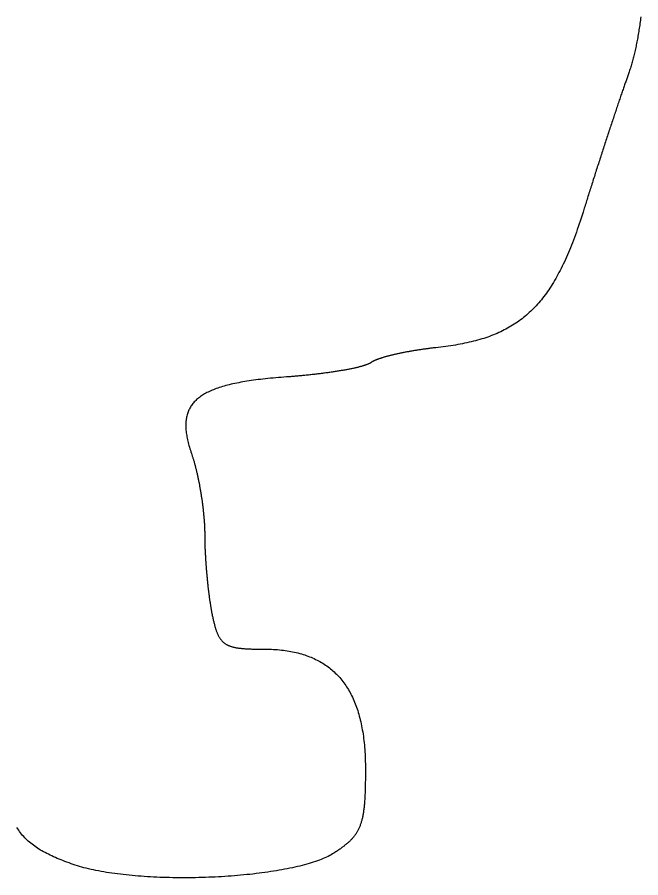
# Model space of a CAD drawing. Extents: x 116.1 to 154.6, y 104.4 to 158.
# Drawn here: x 135.27 to 154.44, y 104.75 to 131.17 of the extents above; entities that cross this region are included whole.
import ezdxf

# ---------------------------------------------------------------- set-up
doc = ezdxf.new("R2010")
doc.units = 0
doc.layers.get('0').update_dxf_attribs({"linetype": 'CONTINUOUS'})

msp = doc.modelspace()

# ---------------------------------------------------------------- linework, layer by layer
at = {"color": 7}
msp.add_polyline3d([(154.438, 131.182, 0), (154.432, 131.13, 0), (154.425, 131.079, 0), (154.418, 131.028, 0), (154.411, 130.978, 0), (154.404, 130.928, 0), (154.397, 130.879, 0), (154.39, 130.83, 0), (154.382, 130.782, 0), (154.375, 130.734, 0), (154.367, 130.687, 0), (154.359, 130.64, 0), (154.351, 130.594, 0), (154.343, 130.548, 0), (154.335, 130.502, 0), (154.326, 130.457, 0), (154.318, 130.412, 0), (154.309, 130.368, 0), (154.3, 130.324, 0), (154.291, 130.281, 0), (154.282, 130.238, 0), (154.273, 130.196, 0), (154.263, 130.153, 0), (154.254, 130.112, 0), (154.244, 130.07, 0), (154.234, 130.03, 0), (154.224, 129.989, 0), (154.214, 129.949, 0), (154.204, 129.909, 0), (154.194, 129.87, 0), (154.183, 129.831, 0), (154.172, 129.793, 0), (154.161, 129.755, 0), (154.15, 129.717, 0), (154.139, 129.68, 0), (154.128, 129.643, 0), (154.117, 129.606, 0), (154.105, 129.57, 0), (154.093, 129.534, 0), (154.081, 129.498, 0), (154.069, 129.463, 0), (154.057, 129.428, 0), (154.046, 129.397, 0), (154.036, 129.369, 0), (154.026, 129.341, 0), (154.016, 129.312, 0), (154.005, 129.282, 0), (153.995, 129.252, 0), (153.984, 129.221, 0), (153.973, 129.19, 0), (153.962, 129.158, 0), (153.951, 129.126, 0), (153.939, 129.093, 0), (153.928, 129.059, 0), (153.916, 129.025, 0), (153.904, 128.991, 0), (153.892, 128.956, 0), (153.88, 128.92, 0), (153.867, 128.884, 0), (153.855, 128.847, 0), (153.842, 128.81, 0), (153.829, 128.773, 0), (153.816, 128.735, 0), (153.803, 128.697, 0), (153.79, 128.658, 0), (153.777, 128.619, 0), (153.763, 128.579, 0), (153.75, 128.539, 0), (153.736, 128.498, 0), (153.722, 128.458, 0), (153.708, 128.416, 0), (153.694, 128.375, 0), (153.68, 128.333, 0), (153.666, 128.291, 0), (153.652, 128.248, 0), (153.638, 128.205, 0), (153.623, 128.162, 0), (153.609, 128.118, 0), (153.594, 128.075, 0), (153.579, 128.03, 0), (153.565, 127.986, 0), (153.55, 127.941, 0), (153.535, 127.896, 0), (153.52, 127.851, 0), (153.505, 127.806, 0), (153.49, 127.76, 0), (153.475, 127.714, 0), (153.459, 127.668, 0), (153.444, 127.622, 0), (153.429, 127.575, 0), (153.413, 127.529, 0), (153.398, 127.482, 0), (153.383, 127.435, 0), (153.367, 127.388, 0), (153.352, 127.341, 0), (153.336, 127.293, 0), (153.321, 127.246, 0), (153.305, 127.198, 0), (153.29, 127.15, 0), (153.274, 127.102, 0), (153.258, 127.054, 0), (153.243, 127.006, 0), (153.227, 126.958, 0), (153.211, 126.91, 0), (153.196, 126.862, 0), (153.18, 126.814, 0), (153.165, 126.766, 0), (153.149, 126.717, 0), (153.133, 126.669, 0), (153.118, 126.621, 0), (153.102, 126.573, 0), (153.087, 126.524, 0), (153.071, 126.476, 0), (153.056, 126.428, 0), (153.04, 126.38, 0), (153.025, 126.332, 0), (153.01, 126.284, 0), (152.994, 126.236, 0), (152.979, 126.188, 0), (152.964, 126.14, 0), (152.949, 126.093, 0), (152.934, 126.045, 0), (152.919, 125.998, 0), (152.904, 125.951, 0), (152.889, 125.904, 0), (152.874, 125.857, 0), (152.859, 125.81, 0), (152.844, 125.764, 0), (152.83, 125.717, 0), (152.815, 125.671, 0), (152.801, 125.625, 0), (152.786, 125.579, 0), (152.772, 125.534, 0), (152.758, 125.488, 0), (152.744, 125.443, 0), (152.73, 125.399, 0), (152.716, 125.354, 0), (152.702, 125.31, 0), (152.688, 125.266, 0), (152.662, 125.183, 0), (152.633, 125.092, 0), (152.604, 125.002, 0), (152.575, 124.913, 0), (152.546, 124.826, 0), (152.517, 124.739, 0), (152.487, 124.655, 0), (152.457, 124.571, 0), (152.428, 124.488, 0), (152.398, 124.407, 0), (152.368, 124.327, 0), (152.337, 124.248, 0), (152.307, 124.171, 0), (152.276, 124.094, 0), (152.245, 124.019, 0), (152.214, 123.945, 0), (152.183, 123.872, 0), (152.152, 123.801, 0), (152.12, 123.73, 0), (152.088, 123.661, 0), (152.056, 123.592, 0), (152.023, 123.525, 0), (151.991, 123.459, 0), (151.958, 123.394, 0), (151.924, 123.33, 0), (151.891, 123.267, 0), (151.857, 123.206, 0), (151.822, 123.145, 0), (151.788, 123.085, 0), (151.753, 123.027, 0), (151.717, 122.969, 0), (151.682, 122.913, 0), (151.646, 122.857, 0), (151.609, 122.803, 0), (151.573, 122.749, 0), (151.535, 122.697, 0), (151.498, 122.645, 0), (151.46, 122.595, 0), (151.421, 122.545, 0), (151.382, 122.497, 0), (151.343, 122.449, 0), (151.303, 122.403, 0), (151.263, 122.357, 0), (151.222, 122.312, 0), (151.181, 122.268, 0), (151.139, 122.225, 0), (151.097, 122.183, 0), (151.054, 122.142, 0), (151.011, 122.101, 0), (150.967, 122.062, 0), (150.923, 122.023, 0), (150.878, 121.986, 0), (150.833, 121.949, 0), (150.787, 121.913, 0), (150.74, 121.877, 0), (150.693, 121.843, 0), (150.645, 121.809, 0), (150.597, 121.776, 0), (150.548, 121.744, 0), (150.498, 121.713, 0), (150.448, 121.682, 0), (150.397, 121.653, 0), (150.345, 121.624, 0), (150.293, 121.596, 0), (150.24, 121.568, 0), (150.186, 121.541, 0), (150.132, 121.515, 0), (150.077, 121.49, 0), (150.021, 121.465, 0), (149.965, 121.441, 0), (149.908, 121.418, 0), (149.85, 121.395, 0), (149.791, 121.373, 0), (149.732, 121.352, 0), (149.671, 121.331, 0), (149.61, 121.311, 0), (149.549, 121.292, 0), (149.486, 121.273, 0), (149.423, 121.255, 0), (149.358, 121.238, 0), (149.293, 121.221, 0), (149.227, 121.204, 0), (149.161, 121.189, 0), (149.093, 121.173, 0), (149.025, 121.159, 0), (148.955, 121.145, 0), (148.885, 121.131, 0), (148.814, 121.118, 0), (148.742, 121.105, 0), (148.669, 121.093, 0), (148.595, 121.082, 0), (148.52, 121.071, 0), (148.444, 121.06, 0), (148.368, 121.05, 0), (148.29, 121.041, 0), (148.211, 121.032, 0), (148.142, 121.024, 0), (148.114, 121.021, 0), (148.086, 121.018, 0), (148.058, 121.015, 0), (148.03, 121.011, 0), (148.002, 121.008, 0), (147.974, 121.005, 0), (147.946, 121.001, 0), (147.918, 120.998, 0), (147.89, 120.994, 0), (147.862, 120.99, 0), (147.834, 120.987, 0), (147.807, 120.983, 0), (147.779, 120.979, 0), (147.751, 120.975, 0), (147.724, 120.971, 0), (147.696, 120.967, 0), (147.669, 120.963, 0), (147.642, 120.959, 0), (147.614, 120.955, 0), (147.587, 120.951, 0), (147.56, 120.947, 0), (147.533, 120.943, 0), (147.506, 120.938, 0), (147.48, 120.934, 0), (147.453, 120.929, 0), (147.427, 120.925, 0), (147.4, 120.921, 0), (147.374, 120.916, 0), (147.348, 120.911, 0), (147.322, 120.907, 0), (147.296, 120.902, 0), (147.27, 120.897, 0), (147.245, 120.893, 0), (147.22, 120.888, 0), (147.194, 120.883, 0), (147.169, 120.878, 0), (147.144, 120.873, 0), (147.12, 120.869, 0), (147.095, 120.864, 0), (147.071, 120.859, 0), (147.047, 120.854, 0), (147.023, 120.849, 0), (146.999, 120.844, 0), (146.975, 120.839, 0), (146.952, 120.833, 0), (146.929, 120.828, 0), (146.906, 120.823, 0), (146.883, 120.818, 0), (146.861, 120.813, 0), (146.839, 120.808, 0), (146.817, 120.803, 0), (146.795, 120.797, 0), (146.773, 120.792, 0), (146.752, 120.787, 0), (146.731, 120.782, 0), (146.71, 120.776, 0), (146.69, 120.771, 0), (146.67, 120.766, 0), (146.65, 120.761, 0), (146.63, 120.755, 0), (146.611, 120.75, 0), (146.592, 120.745, 0), (146.573, 120.739, 0), (146.554, 120.734, 0), (146.536, 120.729, 0), (146.518, 120.723, 0), (146.501, 120.718, 0), (146.483, 120.713, 0), (146.466, 120.707, 0), (146.45, 120.702, 0), (146.434, 120.697, 0), (146.418, 120.691, 0), (146.402, 120.686, 0), (146.387, 120.681, 0), (146.372, 120.676, 0), (146.357, 120.67, 0), (146.343, 120.665, 0), (146.329, 120.66, 0), (146.316, 120.654, 0), (146.302, 120.649, 0), (146.29, 120.644, 0), (146.277, 120.639, 0), (146.265, 120.634, 0), (146.254, 120.629, 0), (146.242, 120.623, 0), (146.232, 120.618, 0), (146.221, 120.613, 0), (146.211, 120.608, 0), (146.202, 120.603, 0), (146.193, 120.598, 0), (146.184, 120.593, 0), (146.176, 120.588, 0), (146.168, 120.583, 0), (146.16, 120.578, 0), (146.153, 120.573, 0), (146.147, 120.568, 0), (146.14, 120.564, 0), (146.134, 120.559, 0), (146.126, 120.554, 0), (146.118, 120.549, 0), (146.109, 120.544, 0), (146.1, 120.539, 0), (146.09, 120.534, 0), (146.08, 120.529, 0), (146.069, 120.524, 0), (146.057, 120.519, 0), (146.045, 120.514, 0), (146.033, 120.509, 0), (146.019, 120.504, 0), (146.006, 120.499, 0), (145.991, 120.494, 0), (145.976, 120.489, 0), (145.961, 120.483, 0), (145.945, 120.478, 0), (145.929, 120.473, 0), (145.912, 120.468, 0), (145.894, 120.463, 0), (145.876, 120.458, 0), (145.858, 120.452, 0), (145.839, 120.447, 0), (145.82, 120.442, 0), (145.8, 120.437, 0), (145.78, 120.432, 0), (145.759, 120.426, 0), (145.738, 120.421, 0), (145.716, 120.416, 0), (145.694, 120.411, 0), (145.671, 120.406, 0), (145.648, 120.4, 0), (145.625, 120.395, 0), (145.601, 120.39, 0), (145.577, 120.385, 0), (145.552, 120.38, 0), (145.527, 120.375, 0), (145.501, 120.37, 0), (145.475, 120.364, 0), (145.449, 120.359, 0), (145.423, 120.354, 0), (145.396, 120.349, 0), (145.368, 120.344, 0), (145.341, 120.339, 0), (145.312, 120.334, 0), (145.284, 120.329, 0), (145.255, 120.324, 0), (145.226, 120.319, 0), (145.197, 120.314, 0), (145.167, 120.309, 0), (145.137, 120.304, 0), (145.107, 120.299, 0), (145.076, 120.295, 0), (145.045, 120.29, 0), (145.014, 120.285, 0), (144.982, 120.28, 0), (144.95, 120.275, 0), (144.918, 120.271, 0), (144.886, 120.266, 0), (144.853, 120.261, 0), (144.82, 120.257, 0), (144.787, 120.252, 0), (144.754, 120.248, 0), (144.72, 120.243, 0), (144.686, 120.239, 0), (144.652, 120.234, 0), (144.618, 120.23, 0), (144.583, 120.226, 0), (144.548, 120.221, 0), (144.513, 120.217, 0), (144.478, 120.213, 0), (144.443, 120.209, 0), (144.408, 120.205, 0), (144.372, 120.201, 0), (144.336, 120.197, 0), (144.3, 120.193, 0), (144.264, 120.189, 0), (144.227, 120.185, 0), (144.191, 120.181, 0), (144.154, 120.177, 0), (144.117, 120.174, 0), (144.081, 120.17, 0), (144.044, 120.166, 0), (144.006, 120.163, 0), (143.969, 120.16, 0), (143.932, 120.156, 0), (143.894, 120.153, 0), (143.857, 120.149, 0), (143.819, 120.146, 0), (143.781, 120.143, 0), (143.744, 120.14, 0), (143.706, 120.137, 0), (143.668, 120.134, 0), (143.63, 120.131, 0), (143.592, 120.128, 0), (143.554, 120.126, 0), (143.468, 120.119, 0), (143.384, 120.113, 0), (143.3, 120.106, 0), (143.218, 120.099, 0), (143.137, 120.092, 0), (143.057, 120.084, 0), (142.979, 120.077, 0), (142.902, 120.069, 0), (142.827, 120.06, 0), (142.752, 120.052, 0), (142.68, 120.043, 0), (142.608, 120.034, 0), (142.537, 120.024, 0), (142.468, 120.015, 0), (142.401, 120.005, 0), (142.334, 119.994, 0), (142.269, 119.984, 0), (142.205, 119.973, 0), (142.142, 119.961, 0), (142.081, 119.95, 0), (142.02, 119.938, 0), (141.961, 119.926, 0), (141.903, 119.913, 0), (141.847, 119.9, 0), (141.792, 119.887, 0), (141.737, 119.874, 0), (141.685, 119.86, 0), (141.633, 119.845, 0), (141.582, 119.831, 0), (141.533, 119.816, 0), (141.485, 119.8, 0), (141.438, 119.784, 0), (141.392, 119.768, 0), (141.348, 119.752, 0), (141.304, 119.735, 0), (141.262, 119.718, 0), (141.221, 119.7, 0), (141.181, 119.682, 0), (141.142, 119.663, 0), (141.104, 119.644, 0), (141.068, 119.625, 0), (141.032, 119.605, 0), (140.998, 119.585, 0), (140.965, 119.564, 0), (140.933, 119.543, 0), (140.902, 119.521, 0), (140.872, 119.499, 0), (140.843, 119.477, 0), (140.815, 119.454, 0), (140.788, 119.431, 0), (140.763, 119.407, 0), (140.738, 119.383, 0), (140.715, 119.358, 0), (140.692, 119.333, 0), (140.671, 119.307, 0), (140.651, 119.281, 0), (140.631, 119.254, 0), (140.613, 119.227, 0), (140.596, 119.199, 0), (140.58, 119.171, 0), (140.565, 119.142, 0), (140.55, 119.113, 0), (140.537, 119.083, 0), (140.525, 119.053, 0), (140.514, 119.022, 0), (140.504, 118.99, 0), (140.494, 118.958, 0), (140.486, 118.926, 0), (140.479, 118.893, 0), (140.473, 118.859, 0), (140.467, 118.825, 0), (140.463, 118.79, 0), (140.459, 118.755, 0), (140.457, 118.719, 0), (140.455, 118.683, 0), (140.454, 118.646, 0), (140.455, 118.608, 0), (140.456, 118.57, 0), (140.458, 118.531, 0), (140.461, 118.492, 0), (140.465, 118.452, 0), (140.47, 118.411, 0), (140.475, 118.37, 0), (140.482, 118.328, 0), (140.489, 118.286, 0), (140.498, 118.242, 0), (140.507, 118.199, 0), (140.517, 118.154, 0), (140.528, 118.109, 0), (140.539, 118.064, 0), (140.552, 118.017, 0), (140.565, 117.97, 0), (140.579, 117.923, 0), (140.595, 117.874, 0), (140.61, 117.825, 0), (140.627, 117.776, 0), (140.64, 117.737, 0), (140.647, 117.717, 0), (140.654, 117.697, 0), (140.661, 117.677, 0), (140.667, 117.656, 0), (140.674, 117.635, 0), (140.681, 117.614, 0), (140.687, 117.592, 0), (140.694, 117.571, 0), (140.7, 117.549, 0), (140.707, 117.526, 0), (140.713, 117.504, 0), (140.72, 117.481, 0), (140.726, 117.458, 0), (140.733, 117.435, 0), (140.739, 117.412, 0), (140.745, 117.388, 0), (140.751, 117.364, 0), (140.758, 117.34, 0), (140.764, 117.316, 0), (140.77, 117.291, 0), (140.776, 117.267, 0), (140.782, 117.242, 0), (140.788, 117.217, 0), (140.794, 117.192, 0), (140.8, 117.166, 0), (140.805, 117.141, 0), (140.811, 117.115, 0), (140.817, 117.089, 0), (140.823, 117.063, 0), (140.828, 117.037, 0), (140.834, 117.011, 0), (140.839, 116.985, 0), (140.845, 116.958, 0), (140.85, 116.931, 0), (140.855, 116.905, 0), (140.861, 116.878, 0), (140.866, 116.851, 0), (140.871, 116.824, 0), (140.876, 116.797, 0), (140.881, 116.77, 0), (140.886, 116.742, 0), (140.891, 116.715, 0), (140.896, 116.688, 0), (140.901, 116.66, 0), (140.906, 116.633, 0), (140.91, 116.605, 0), (140.915, 116.578, 0), (140.919, 116.55, 0), (140.924, 116.522, 0), (140.928, 116.495, 0), (140.932, 116.467, 0), (140.937, 116.439, 0), (140.941, 116.411, 0), (140.945, 116.384, 0), (140.949, 116.356, 0), (140.953, 116.328, 0), (140.957, 116.301, 0), (140.96, 116.273, 0), (140.964, 116.245, 0), (140.968, 116.218, 0), (140.971, 116.19, 0), (140.975, 116.163, 0), (140.978, 116.135, 0), (140.981, 116.108, 0), (140.984, 116.08, 0), (140.987, 116.053, 0), (140.991, 116.026, 0), (140.993, 115.999, 0), (140.996, 115.972, 0), (140.999, 115.945, 0), (141.002, 115.918, 0), (141.004, 115.891, 0), (141.007, 115.864, 0), (141.009, 115.838, 0), (141.011, 115.811, 0), (141.014, 115.785, 0), (141.016, 115.759, 0), (141.018, 115.733, 0), (141.02, 115.707, 0), (141.021, 115.681, 0), (141.023, 115.655, 0), (141.025, 115.63, 0), (141.026, 115.605, 0), (141.028, 115.58, 0), (141.029, 115.555, 0), (141.03, 115.53, 0), (141.031, 115.505, 0), (141.032, 115.481, 0), (141.033, 115.457, 0), (141.034, 115.433, 0), (141.034, 115.409, 0), (141.035, 115.385, 0), (141.035, 115.362, 0), (141.036, 115.339, 0), (141.036, 115.316, 0), (141.036, 115.294, 0), (141.036, 115.271, 0), (141.036, 115.248, 0), (141.036, 115.225, 0), (141.036, 115.202, 0), (141.037, 115.179, 0), (141.037, 115.155, 0), (141.037, 115.131, 0), (141.038, 115.107, 0), (141.038, 115.083, 0), (141.039, 115.059, 0), (141.039, 115.034, 0), (141.04, 115.009, 0), (141.041, 114.985, 0), (141.042, 114.96, 0), (141.043, 114.934, 0), (141.043, 114.909, 0), (141.044, 114.883, 0), (141.045, 114.858, 0), (141.047, 114.832, 0), (141.048, 114.806, 0), (141.049, 114.78, 0), (141.05, 114.754, 0), (141.051, 114.728, 0), (141.053, 114.701, 0), (141.054, 114.675, 0), (141.056, 114.648, 0), (141.057, 114.621, 0), (141.059, 114.595, 0), (141.06, 114.568, 0), (141.062, 114.541, 0), (141.064, 114.514, 0), (141.065, 114.487, 0), (141.067, 114.46, 0), (141.069, 114.433, 0), (141.071, 114.406, 0), (141.073, 114.378, 0), (141.075, 114.351, 0), (141.077, 114.324, 0), (141.079, 114.297, 0), (141.081, 114.269, 0), (141.083, 114.242, 0), (141.085, 114.215, 0), (141.087, 114.187, 0), (141.09, 114.16, 0), (141.092, 114.133, 0), (141.094, 114.105, 0), (141.097, 114.078, 0), (141.099, 114.051, 0), (141.102, 114.024, 0), (141.104, 113.996, 0), (141.107, 113.969, 0), (141.109, 113.942, 0), (141.112, 113.915, 0), (141.115, 113.888, 0), (141.117, 113.861, 0), (141.12, 113.835, 0), (141.123, 113.808, 0), (141.126, 113.781, 0), (141.129, 113.755, 0), (141.131, 113.728, 0), (141.134, 113.702, 0), (141.137, 113.676, 0), (141.14, 113.649, 0), (141.143, 113.623, 0), (141.146, 113.598, 0), (141.149, 113.572, 0), (141.153, 113.546, 0), (141.156, 113.521, 0), (141.159, 113.495, 0), (141.162, 113.47, 0), (141.165, 113.445, 0), (141.168, 113.42, 0), (141.172, 113.396, 0), (141.175, 113.371, 0), (141.178, 113.347, 0), (141.182, 113.323, 0), (141.185, 113.299, 0), (141.188, 113.275, 0), (141.192, 113.251, 0), (141.195, 113.228, 0), (141.199, 113.205, 0), (141.202, 113.182, 0), (141.206, 113.159, 0), (141.209, 113.137, 0), (141.213, 113.115, 0), (141.216, 113.093, 0), (141.22, 113.071, 0), (141.224, 113.049, 0), (141.227, 113.028, 0), (141.231, 113.007, 0), (141.235, 112.987, 0), (141.238, 112.966, 0), (141.242, 112.946, 0), (141.246, 112.926, 0), (141.249, 112.907, 0), (141.253, 112.887, 0), (141.257, 112.867, 0), (141.264, 112.836, 0), (141.27, 112.805, 0), (141.276, 112.775, 0), (141.282, 112.746, 0), (141.288, 112.717, 0), (141.294, 112.689, 0), (141.301, 112.662, 0), (141.307, 112.635, 0), (141.313, 112.608, 0), (141.319, 112.582, 0), (141.325, 112.557, 0), (141.332, 112.532, 0), (141.338, 112.508, 0), (141.345, 112.484, 0), (141.351, 112.461, 0), (141.358, 112.438, 0), (141.364, 112.416, 0), (141.371, 112.394, 0), (141.378, 112.373, 0), (141.385, 112.352, 0), (141.392, 112.331, 0), (141.399, 112.311, 0), (141.406, 112.292, 0), (141.414, 112.273, 0), (141.422, 112.255, 0), (141.429, 112.237, 0), (141.437, 112.219, 0), (141.445, 112.202, 0), (141.454, 112.185, 0), (141.462, 112.169, 0), (141.471, 112.153, 0), (141.48, 112.138, 0), (141.489, 112.123, 0), (141.498, 112.108, 0), (141.508, 112.094, 0), (141.518, 112.08, 0), (141.528, 112.066, 0), (141.538, 112.053, 0), (141.549, 112.041, 0), (141.559, 112.028, 0), (141.571, 112.017, 0), (141.582, 112.005, 0), (141.594, 111.994, 0), (141.606, 111.983, 0), (141.618, 111.972, 0), (141.631, 111.962, 0), (141.644, 111.952, 0), (141.657, 111.943, 0), (141.67, 111.934, 0), (141.684, 111.925, 0), (141.699, 111.916, 0), (141.713, 111.908, 0), (141.728, 111.9, 0), (141.744, 111.893, 0), (141.76, 111.885, 0), (141.776, 111.878, 0), (141.793, 111.872, 0), (141.81, 111.865, 0), (141.827, 111.859, 0), (141.845, 111.853, 0), (141.863, 111.847, 0), (141.882, 111.842, 0), (141.901, 111.837, 0), (141.921, 111.832, 0), (141.941, 111.827, 0), (141.962, 111.822, 0), (141.983, 111.818, 0), (142.005, 111.814, 0), (142.027, 111.81, 0), (142.049, 111.807, 0), (142.072, 111.803, 0), (142.096, 111.8, 0), (142.12, 111.797, 0), (142.145, 111.794, 0), (142.17, 111.792, 0), (142.196, 111.789, 0), (142.223, 111.787, 0), (142.25, 111.785, 0), (142.277, 111.783, 0), (142.305, 111.781, 0), (142.334, 111.78, 0), (142.363, 111.778, 0), (142.393, 111.777, 0), (142.424, 111.775, 0), (142.455, 111.774, 0), (142.487, 111.773, 0), (142.519, 111.772, 0), (142.553, 111.772, 0), (142.586, 111.771, 0), (142.621, 111.771, 0), (142.656, 111.77, 0), (142.692, 111.77, 0), (142.728, 111.769, 0), (142.766, 111.769, 0), (142.804, 111.769, 0), (142.842, 111.769, 0), (142.896, 111.769, 0), (142.961, 111.768, 0), (143.025, 111.767, 0), (143.088, 111.764, 0), (143.151, 111.761, 0), (143.213, 111.757, 0), (143.274, 111.753, 0), (143.335, 111.747, 0), (143.395, 111.741, 0), (143.454, 111.734, 0), (143.512, 111.727, 0), (143.57, 111.718, 0), (143.627, 111.709, 0), (143.684, 111.699, 0), (143.739, 111.688, 0), (143.794, 111.677, 0), (143.849, 111.664, 0), (143.902, 111.651, 0), (143.955, 111.637, 0), (144.007, 111.623, 0), (144.058, 111.607, 0), (144.109, 111.591, 0), (144.159, 111.574, 0), (144.209, 111.556, 0), (144.257, 111.538, 0), (144.305, 111.518, 0), (144.352, 111.498, 0), (144.399, 111.477, 0), (144.445, 111.456, 0), (144.49, 111.433, 0), (144.535, 111.41, 0), (144.578, 111.386, 0), (144.621, 111.361, 0), (144.664, 111.335, 0), (144.706, 111.309, 0), (144.747, 111.282, 0), (144.787, 111.254, 0), (144.827, 111.225, 0), (144.866, 111.195, 0), (144.904, 111.165, 0), (144.941, 111.134, 0), (144.978, 111.102, 0), (145.015, 111.069, 0), (145.05, 111.036, 0), (145.085, 111.001, 0), (145.119, 110.966, 0), (145.153, 110.93, 0), (145.185, 110.894, 0), (145.218, 110.856, 0), (145.249, 110.818, 0), (145.28, 110.778, 0), (145.31, 110.738, 0), (145.339, 110.698, 0), (145.368, 110.656, 0), (145.396, 110.614, 0), (145.423, 110.571, 0), (145.45, 110.527, 0), (145.476, 110.482, 0), (145.502, 110.436, 0), (145.526, 110.39, 0), (145.55, 110.342, 0), (145.574, 110.294, 0), (145.596, 110.246, 0), (145.618, 110.196, 0), (145.64, 110.145, 0), (145.66, 110.094, 0), (145.68, 110.042, 0), (145.7, 109.989, 0), (145.719, 109.935, 0), (145.737, 109.881, 0), (145.754, 109.825, 0), (145.771, 109.769, 0), (145.787, 109.712, 0), (145.802, 109.654, 0), (145.817, 109.595, 0), (145.831, 109.536, 0), (145.844, 109.475, 0), (145.857, 109.414, 0), (145.869, 109.352, 0), (145.88, 109.289, 0), (145.891, 109.226, 0), (145.901, 109.161, 0), (145.911, 109.096, 0), (145.92, 109.03, 0), (145.928, 108.963, 0), (145.935, 108.895, 0), (145.942, 108.826, 0), (145.948, 108.757, 0), (145.954, 108.686, 0), (145.959, 108.615, 0), (145.963, 108.543, 0), (145.966, 108.47, 0), (145.969, 108.397, 0), (145.972, 108.322, 0), (145.973, 108.247, 0), (145.974, 108.171, 0), (145.975, 108.094, 0), (145.975, 108.039, 0), (145.975, 107.987, 0), (145.974, 107.935, 0), (145.974, 107.885, 0), (145.974, 107.835, 0), (145.973, 107.786, 0), (145.973, 107.738, 0), (145.972, 107.691, 0), (145.971, 107.645, 0), (145.971, 107.599, 0), (145.97, 107.555, 0), (145.969, 107.511, 0), (145.967, 107.468, 0), (145.966, 107.426, 0), (145.965, 107.384, 0), (145.963, 107.343, 0), (145.961, 107.303, 0), (145.96, 107.264, 0), (145.958, 107.226, 0), (145.955, 107.188, 0), (145.953, 107.151, 0), (145.951, 107.114, 0), (145.948, 107.078, 0), (145.945, 107.043, 0), (145.942, 107.009, 0), (145.939, 106.975, 0), (145.936, 106.942, 0), (145.932, 106.909, 0), (145.929, 106.877, 0), (145.925, 106.846, 0), (145.921, 106.815, 0), (145.917, 106.785, 0), (145.912, 106.755, 0), (145.907, 106.726, 0), (145.903, 106.698, 0), (145.897, 106.67, 0), (145.892, 106.642, 0), (145.887, 106.615, 0), (145.881, 106.589, 0), (145.875, 106.563, 0), (145.869, 106.537, 0), (145.862, 106.512, 0), (145.855, 106.487, 0), (145.848, 106.463, 0), (145.841, 106.439, 0), (145.834, 106.416, 0), (145.826, 106.393, 0), (145.818, 106.37, 0), (145.81, 106.348, 0), (145.801, 106.326, 0), (145.792, 106.305, 0), (145.783, 106.284, 0), (145.774, 106.263, 0), (145.764, 106.243, 0), (145.754, 106.222, 0), (145.744, 106.203, 0), (145.733, 106.183, 0), (145.722, 106.164, 0), (145.711, 106.145, 0), (145.7, 106.126, 0), (145.688, 106.108, 0), (145.676, 106.089, 0), (145.663, 106.071, 0), (145.65, 106.053, 0), (145.637, 106.036, 0), (145.623, 106.018, 0), (145.61, 106.001, 0), (145.595, 105.984, 0), (145.581, 105.967, 0), (145.566, 105.95, 0), (145.551, 105.934, 0), (145.535, 105.917, 0), (145.519, 105.901, 0), (145.503, 105.884, 0), (145.486, 105.868, 0), (145.469, 105.852, 0), (145.451, 105.836, 0), (145.433, 105.82, 0), (145.415, 105.804, 0), (145.396, 105.788, 0), (145.377, 105.772, 0), (145.357, 105.756, 0), (145.337, 105.74, 0), (145.317, 105.724, 0), (145.296, 105.708, 0), (145.275, 105.692, 0), (145.253, 105.676, 0), (145.231, 105.66, 0), (145.209, 105.643, 0), (145.186, 105.627, 0), (145.162, 105.611, 0), (145.138, 105.594, 0), (145.114, 105.577, 0), (145.089, 105.561, 0), (145.064, 105.544, 0), (145.038, 105.527, 0), (145.007, 105.507, 0), (144.966, 105.481, 0), (144.922, 105.456, 0), (144.877, 105.431, 0), (144.829, 105.407, 0), (144.779, 105.383, 0), (144.727, 105.36, 0), (144.673, 105.337, 0), (144.617, 105.314, 0), (144.559, 105.292, 0), (144.499, 105.27, 0), (144.438, 105.248, 0), (144.374, 105.227, 0), (144.309, 105.207, 0), (144.242, 105.187, 0), (144.174, 105.167, 0), (144.104, 105.148, 0), (144.032, 105.129, 0), (143.959, 105.11, 0), (143.884, 105.092, 0), (143.808, 105.075, 0), (143.73, 105.058, 0), (143.651, 105.041, 0), (143.571, 105.025, 0), (143.49, 105.009, 0), (143.407, 104.993, 0), (143.323, 104.979, 0), (143.238, 104.964, 0), (143.151, 104.95, 0), (143.064, 104.937, 0), (142.976, 104.923, 0), (142.886, 104.911, 0), (142.796, 104.899, 0), (142.705, 104.887, 0), (142.613, 104.876, 0), (142.52, 104.865, 0), (142.426, 104.855, 0), (142.332, 104.845, 0), (142.237, 104.835, 0), (142.141, 104.826, 0), (142.045, 104.818, 0), (141.948, 104.81, 0), (141.85, 104.803, 0), (141.753, 104.796, 0), (141.654, 104.789, 0), (141.556, 104.783, 0), (141.456, 104.777, 0), (141.357, 104.772, 0), (141.257, 104.768, 0), (141.158, 104.764, 0), (141.058, 104.76, 0), (140.957, 104.757, 0), (140.857, 104.754, 0), (140.757, 104.752, 0), (140.657, 104.751, 0), (140.556, 104.75, 0), (140.456, 104.749, 0), (140.356, 104.749, 0), (140.256, 104.749, 0), (140.156, 104.75, 0), (140.057, 104.752, 0), (139.958, 104.753, 0), (139.859, 104.756, 0), (139.76, 104.759, 0), (139.662, 104.762, 0), (139.565, 104.766, 0), (139.467, 104.771, 0), (139.371, 104.776, 0), (139.275, 104.782, 0), (139.179, 104.788, 0), (139.085, 104.794, 0), (138.991, 104.801, 0), (138.897, 104.809, 0), (138.805, 104.817, 0), (138.713, 104.826, 0), (138.623, 104.835, 0), (138.533, 104.845, 0), (138.444, 104.856, 0), (138.356, 104.867, 0), (138.269, 104.878, 0), (138.184, 104.89, 0), (138.099, 104.903, 0), (138.016, 104.916, 0), (137.934, 104.929, 0), (137.853, 104.944, 0), (137.773, 104.959, 0), (137.695, 104.974, 0), (137.618, 104.99, 0), (137.543, 105.006, 0), (137.469, 105.023, 0), (137.396, 105.041, 0), (137.325, 105.059, 0), (137.256, 105.078, 0), (137.188, 105.097, 0), (137.122, 105.117, 0), (137.058, 105.137, 0), (136.996, 105.159, 0), (136.931, 105.181, 0), (136.867, 105.205, 0), (136.803, 105.228, 0), (136.741, 105.251, 0), (136.68, 105.275, 0), (136.62, 105.298, 0), (136.561, 105.322, 0), (136.503, 105.346, 0), (136.447, 105.37, 0), (136.391, 105.395, 0), (136.337, 105.419, 0), (136.284, 105.444, 0), (136.232, 105.47, 0), (136.181, 105.495, 0), (136.131, 105.521, 0), (136.082, 105.548, 0), (136.035, 105.575, 0), (135.988, 105.602, 0), (135.943, 105.63, 0), (135.898, 105.658, 0), (135.854, 105.687, 0), (135.812, 105.717, 0), (135.771, 105.747, 0), (135.73, 105.777, 0), (135.691, 105.809, 0), (135.652, 105.841, 0), (135.615, 105.874, 0), (135.578, 105.907, 0), (135.542, 105.942, 0), (135.508, 105.977, 0), (135.474, 106.013, 0), (135.441, 106.05, 0), (135.409, 106.088, 0), (135.378, 106.126, 0), (135.348, 106.166, 0), (135.319, 106.207, 0), (135.291, 106.248, 0), (135.263, 106.291, 0)], dxfattribs=at)

doc.saveas('drawing.dxf')
